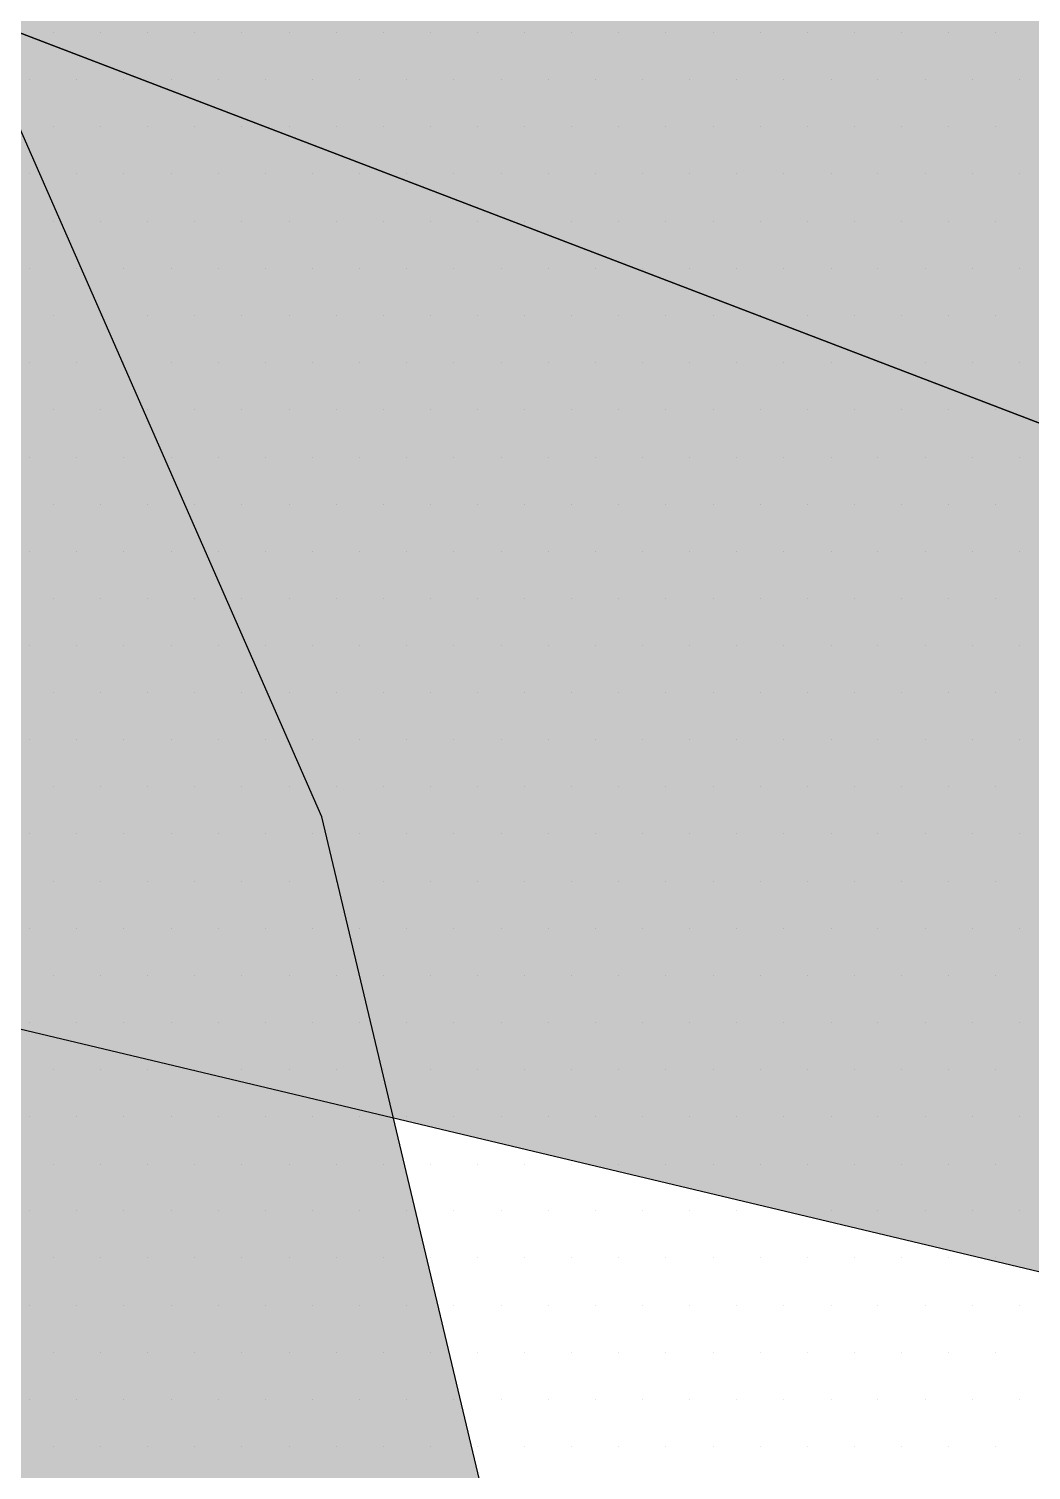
# Model space of a CAD drawing. Header units: metres. Extents: x 9606 to 9900, y 4805 to 4952.
# Drawn here: x 9832.6993 to 9832.9335, y 4845.6291 to 4845.9657 of the extents above; entities that cross this region are included whole.
import ezdxf

# ---------------------------------------------------------------- set-up
doc = ezdxf.new("R2010")
doc.units = ezdxf.units.M
doc.header["$LTSCALE"] = 2
doc.linetypes.add('CACHEX2', pattern=[0.75, 0.5, -0.25])
for name, color, linetype in [('CARTOUCHE', 7, 'Continuous'), ('LOGO', 4, 'Continuous'), ('rosace', 7, 'Continuous')]:
    doc.layers.add(name, color=color, linetype=linetype)

# ---------------------------------------------------------------- blocks, each defined once
blk = doc.blocks.new('A$C715108E3')
at = {"layer": 'LOGO', "color": 131}
for p, q in [((-4.929, -13.3309), (-4.929, -13.3309)), ((-4.8369, -13.3309), (-4.8369, -13.3309)), ((-4.7449, -13.3309), (-4.7449, -13.3309)), ((-4.6537, -13.3309), (-4.6537, -13.3309)), ((-4.562, -13.3309), (-4.562, -13.3309)), ((-4.47, -13.3309), (-4.47, -13.3309)), ((-4.3783, -13.3309), (-4.3783, -13.3309)), ((-4.2867, -13.3309), (-4.2867, -13.3309)), ((-4.1947, -13.3309), (-4.1947, -13.3309)), ((-4.1036, -13.3309), (-4.1036, -13.3309)), ((-4.0116, -13.3309), (-4.0116, -13.3309)), ((-3.9196, -13.3309), (-3.9196, -13.3309)), ((-3.8283, -13.3309), (-3.8283, -13.3309)), ((-3.7363, -13.3309), (-3.7363, -13.3309)), ((-3.6444, -13.3309), (-3.6444, -13.3309)), ((-3.5526, -13.3309), (-3.5526, -13.3309)), ((-3.4611, -13.3309), (-3.4611, -13.3309)), ((-3.3693, -13.3309), (-3.3693, -13.3309)), ((-3.2775, -13.3309), (-3.2775, -13.3309)), ((-3.186, -13.3309), (-3.186, -13.3309)), ((-3.0942, -13.3309), (-3.0942, -13.3309)), ((-4.9745, -13.4233), (-4.9745, -13.4233)), ((-4.8829, -13.4233), (-4.8829, -13.4233)), ((-4.7914, -13.4233), (-4.7914, -13.4233)), ((-4.6994, -13.4233), (-4.6994, -13.4233)), ((-4.6077, -13.4233), (-4.6077, -13.4233)), ((-4.5161, -13.4233), (-4.5161, -13.4233)), ((-4.4245, -13.4233), (-4.4245, -13.4233)), ((-4.3324, -13.4233), (-4.3324, -13.4233)), ((-4.2412, -13.4233), (-4.2412, -13.4233)), ((-4.1491, -13.4233), (-4.1491, -13.4233)), ((-4.0571, -13.4233), (-4.0571, -13.4233)), ((-3.9659, -13.4233), (-3.9659, -13.4233)), ((-3.8738, -13.4233), (-3.8738, -13.4233)), ((-3.782, -13.4233), (-3.782, -13.4233)), ((-3.6905, -13.4233), (-3.6905, -13.4233)), ((-3.5987, -13.4233), (-3.5987, -13.4233)), ((-3.5069, -13.4233), (-3.5069, -13.4233)), ((-3.415, -13.4233), (-3.415, -13.4233)), ((-3.3236, -13.4233), (-3.3236, -13.4233)), ((-3.2318, -13.4233), (-3.2318, -13.4233)), ((-3.1399, -13.4233), (-3.1399, -13.4233)), ((-3.0485, -13.4233), (-3.0485, -13.4233)), ((-4.929, -13.5146), (-4.929, -13.5146)), ((-4.8369, -13.5146), (-4.8369, -13.5146)), ((-4.7449, -13.5146), (-4.7449, -13.5146)), ((-4.6537, -13.5146), (-4.6537, -13.5146)), ((-4.562, -13.5146), (-4.562, -13.5146)), ((-4.47, -13.5146), (-4.47, -13.5146)), ((-4.3783, -13.5146), (-4.3783, -13.5146)), ((-4.2867, -13.5146), (-4.2867, -13.5146)), ((-4.1947, -13.5146), (-4.1947, -13.5146)), ((-4.1036, -13.5146), (-4.1036, -13.5146)), ((-4.0116, -13.5146), (-4.0116, -13.5146)), ((-3.9196, -13.5146), (-3.9196, -13.5146)), ((-3.8283, -13.5146), (-3.8283, -13.5146)), ((-3.7363, -13.5146), (-3.7363, -13.5146)), ((-3.6444, -13.5146), (-3.6444, -13.5146)), ((-3.5526, -13.5146), (-3.5526, -13.5146)), ((-3.4611, -13.5146), (-3.4611, -13.5146)), ((-3.3693, -13.5146), (-3.3693, -13.5146)), ((-3.2775, -13.5146), (-3.2775, -13.5146)), ((-3.186, -13.5146), (-3.186, -13.5146)), ((-3.0942, -13.5146), (-3.0942, -13.5146)), ((-4.9745, -13.6058), (-4.9745, -13.6058)), ((-4.8829, -13.6058), (-4.8829, -13.6058)), ((-4.7914, -13.6058), (-4.7914, -13.6058)), ((-4.6994, -13.6058), (-4.6994, -13.6058)), ((-4.6077, -13.6058), (-4.6077, -13.6058)), ((-4.5161, -13.6058), (-4.5161, -13.6058)), ((-4.4245, -13.6058), (-4.4245, -13.6058)), ((-4.3324, -13.6058), (-4.3324, -13.6058)), ((-4.2412, -13.6058), (-4.2412, -13.6058)), ((-4.1491, -13.6058), (-4.1491, -13.6058)), ((-4.0571, -13.6058), (-4.0571, -13.6058)), ((-3.9659, -13.6058), (-3.9659, -13.6058)), ((-3.8738, -13.6058), (-3.8738, -13.6058)), ((-3.782, -13.6058), (-3.782, -13.6058)), ((-3.6905, -13.6058), (-3.6905, -13.6058)), ((-3.5987, -13.6058), (-3.5987, -13.6058)), ((-3.5069, -13.6058), (-3.5069, -13.6058)), ((-3.415, -13.6058), (-3.415, -13.6058)), ((-3.3236, -13.6058), (-3.3236, -13.6058)), ((-3.2318, -13.6058), (-3.2318, -13.6058)), ((-3.1399, -13.6058), (-3.1399, -13.6058)), ((-3.0485, -13.6058), (-3.0485, -13.6058)), ((-4.929, -13.6984), (-4.929, -13.6984)), ((-4.8369, -13.6984), (-4.8369, -13.6984)), ((-4.7449, -13.6984), (-4.7449, -13.6984)), ((-4.6537, -13.6984), (-4.6537, -13.6984)), ((-4.562, -13.6984), (-4.562, -13.6984)), ((-4.47, -13.6984), (-4.47, -13.6984)), ((-4.3783, -13.6984), (-4.3783, -13.6984)), ((-4.2867, -13.6984), (-4.2867, -13.6984)), ((-4.1947, -13.6984), (-4.1947, -13.6984)), ((-4.1036, -13.6984), (-4.1036, -13.6984)), ((-4.0116, -13.6984), (-4.0116, -13.6984)), ((-3.9196, -13.6984), (-3.9196, -13.6984)), ((-3.8283, -13.6984), (-3.8283, -13.6984)), ((-3.7363, -13.6984), (-3.7363, -13.6984)), ((-3.6444, -13.6984), (-3.6444, -13.6984)), ((-3.5526, -13.6984), (-3.5526, -13.6984)), ((-3.4611, -13.6984), (-3.4611, -13.6984)), ((-3.3693, -13.6984), (-3.3693, -13.6984)), ((-3.2775, -13.6984), (-3.2775, -13.6984)), ((-3.186, -13.6984), (-3.186, -13.6984)), ((-3.0942, -13.6984), (-3.0942, -13.6984)), ((-4.9745, -13.7897), (-4.9745, -13.7897)), ((-4.8829, -13.7897), (-4.8829, -13.7897)), ((-4.7914, -13.7897), (-4.7914, -13.7897)), ((-4.6994, -13.7897), (-4.6994, -13.7897)), ((-4.6077, -13.7897), (-4.6077, -13.7897)), ((-4.5161, -13.7897), (-4.5161, -13.7897)), ((-4.4245, -13.7897), (-4.4245, -13.7897)), ((-4.3324, -13.7897), (-4.3324, -13.7897)), ((-4.2412, -13.7897), (-4.2412, -13.7897)), ((-4.1491, -13.7897), (-4.1491, -13.7897)), ((-4.0571, -13.7897), (-4.0571, -13.7897)), ((-3.9659, -13.7897), (-3.9659, -13.7897)), ((-3.8738, -13.7897), (-3.8738, -13.7897)), ((-3.782, -13.7897), (-3.782, -13.7897)), ((-3.6905, -13.7897), (-3.6905, -13.7897)), ((-3.5987, -13.7897), (-3.5987, -13.7897)), ((-3.5069, -13.7897), (-3.5069, -13.7897)), ((-3.415, -13.7897), (-3.415, -13.7897)), ((-3.3236, -13.7897), (-3.3236, -13.7897)), ((-3.2318, -13.7897), (-3.2318, -13.7897)), ((-3.1399, -13.7897), (-3.1399, -13.7897)), ((-3.0485, -13.7897), (-3.0485, -13.7897)), ((-4.929, -13.8809), (-4.929, -13.8809)), ((-4.8369, -13.8809), (-4.8369, -13.8809)), ((-4.7449, -13.8809), (-4.7449, -13.8809)), ((-4.6537, -13.8809), (-4.6537, -13.8809)), ((-4.562, -13.8809), (-4.562, -13.8809)), ((-4.47, -13.8809), (-4.47, -13.8809)), ((-4.3783, -13.8809), (-4.3783, -13.8809)), ((-4.2867, -13.8809), (-4.2867, -13.8809)), ((-4.1947, -13.8809), (-4.1947, -13.8809)), ((-4.1036, -13.8809), (-4.1036, -13.8809)), ((-4.0116, -13.8809), (-4.0116, -13.8809)), ((-3.9196, -13.8809), (-3.9196, -13.8809)), ((-3.8283, -13.8809), (-3.8283, -13.8809)), ((-3.7363, -13.8809), (-3.7363, -13.8809)), ((-3.6444, -13.8809), (-3.6444, -13.8809)), ((-3.5526, -13.8809), (-3.5526, -13.8809)), ((-3.4611, -13.8809), (-3.4611, -13.8809)), ((-3.3693, -13.8809), (-3.3693, -13.8809)), ((-3.2775, -13.8809), (-3.2775, -13.8809)), ((-3.186, -13.8809), (-3.186, -13.8809)), ((-3.0942, -13.8809), (-3.0942, -13.8809)), ((-4.9745, -13.9735), (-4.9745, -13.9735)), ((-4.8829, -13.9735), (-4.8829, -13.9735)), ((-4.7914, -13.9735), (-4.7914, -13.9735)), ((-4.6994, -13.9735), (-4.6994, -13.9735)), ((-4.6077, -13.9735), (-4.6077, -13.9735)), ((-4.5161, -13.9735), (-4.5161, -13.9735)), ((-4.4245, -13.9735), (-4.4245, -13.9735)), ((-4.3324, -13.9735), (-4.3324, -13.9735)), ((-4.2412, -13.9735), (-4.2412, -13.9735)), ((-4.1491, -13.9735), (-4.1491, -13.9735)), ((-4.0571, -13.9735), (-4.0571, -13.9735)), ((-3.9659, -13.9735), (-3.9659, -13.9735)), ((-3.8738, -13.9735), (-3.8738, -13.9735)), ((-3.782, -13.9735), (-3.782, -13.9735)), ((-3.6905, -13.9735), (-3.6905, -13.9735)), ((-3.5987, -13.9735), (-3.5987, -13.9735)), ((-3.5069, -13.9735), (-3.5069, -13.9735)), ((-3.415, -13.9735), (-3.415, -13.9735)), ((-3.3236, -13.9735), (-3.3236, -13.9735)), ((-3.2318, -13.9735), (-3.2318, -13.9735)), ((-3.1399, -13.9735), (-3.1399, -13.9735)), ((-3.0485, -13.9735), (-3.0485, -13.9735)), ((-4.929, -14.065), (-4.929, -14.065)), ((-4.8369, -14.065), (-4.8369, -14.065)), ((-4.7449, -14.065), (-4.7449, -14.065)), ((-4.6537, -14.065), (-4.6537, -14.065)), ((-4.562, -14.065), (-4.562, -14.065)), ((-4.47, -14.065), (-4.47, -14.065)), ((-4.3783, -14.065), (-4.3783, -14.065)), ((-4.2867, -14.065), (-4.2867, -14.065)), ((-4.1947, -14.065), (-4.1947, -14.065)), ((-4.1036, -14.065), (-4.1036, -14.065)), ((-4.0116, -14.065), (-4.0116, -14.065)), ((-3.9196, -14.065), (-3.9196, -14.065)), ((-3.8283, -14.065), (-3.8283, -14.065)), ((-3.7363, -14.065), (-3.7363, -14.065)), ((-3.6444, -14.065), (-3.6444, -14.065)), ((-3.5526, -14.065), (-3.5526, -14.065)), ((-3.4611, -14.065), (-3.4611, -14.065)), ((-3.3693, -14.065), (-3.3693, -14.065)), ((-3.2775, -14.065), (-3.2775, -14.065)), ((-3.186, -14.065), (-3.186, -14.065)), ((-3.0942, -14.065), (-3.0942, -14.065)), ((-4.9745, -14.1574), (-4.9745, -14.1574)), ((-4.8829, -14.1574), (-4.8829, -14.1574)), ((-4.7914, -14.1574), (-4.7914, -14.1574)), ((-4.6994, -14.1574), (-4.6994, -14.1574)), ((-4.6077, -14.1574), (-4.6077, -14.1574)), ((-4.5161, -14.1574), (-4.5161, -14.1574)), ((-4.4245, -14.1574), (-4.4245, -14.1574)), ((-4.3324, -14.1574), (-4.3324, -14.1574)), ((-4.2412, -14.1574), (-4.2412, -14.1574)), ((-4.1491, -14.1574), (-4.1491, -14.1574)), ((-4.0571, -14.1574), (-4.0571, -14.1574)), ((-3.9659, -14.1574), (-3.9659, -14.1574)), ((-3.8738, -14.1574), (-3.8738, -14.1574)), ((-3.782, -14.1574), (-3.782, -14.1574)), ((-3.6905, -14.1574), (-3.6905, -14.1574)), ((-3.5987, -14.1574), (-3.5987, -14.1574)), ((-3.5069, -14.1574), (-3.5069, -14.1574)), ((-3.415, -14.1574), (-3.415, -14.1574)), ((-3.3236, -14.1574), (-3.3236, -14.1574)), ((-3.2318, -14.1574), (-3.2318, -14.1574)), ((-3.1399, -14.1574), (-3.1399, -14.1574)), ((-3.0485, -14.1574), (-3.0485, -14.1574)), ((-4.929, -14.2488), (-4.929, -14.2488)), ((-4.8369, -14.2488), (-4.8369, -14.2488)), ((-4.7449, -14.2488), (-4.7449, -14.2488)), ((-4.6537, -14.2488), (-4.6537, -14.2488)), ((-4.562, -14.2488), (-4.562, -14.2488)), ((-4.47, -14.2488), (-4.47, -14.2488)), ((-4.3783, -14.2488), (-4.3783, -14.2488)), ((-4.2867, -14.2488), (-4.2867, -14.2488)), ((-4.1947, -14.2488), (-4.1947, -14.2488)), ((-4.1036, -14.2488), (-4.1036, -14.2488)), ((-4.0116, -14.2488), (-4.0116, -14.2488)), ((-3.9196, -14.2488), (-3.9196, -14.2488)), ((-3.8283, -14.2488), (-3.8283, -14.2488)), ((-3.7363, -14.2488), (-3.7363, -14.2488)), ((-3.6444, -14.2488), (-3.6444, -14.2488)), ((-3.5526, -14.2488), (-3.5526, -14.2488)), ((-3.4611, -14.2488), (-3.4611, -14.2488)), ((-3.3693, -14.2488), (-3.3693, -14.2488)), ((-3.2775, -14.2488), (-3.2775, -14.2488)), ((-3.186, -14.2488), (-3.186, -14.2488)), ((-3.0942, -14.2488), (-3.0942, -14.2488)), ((-4.9745, -14.3401), (-4.9745, -14.3401)), ((-4.8829, -14.3401), (-4.8829, -14.3401)), ((-4.7914, -14.3401), (-4.7914, -14.3401)), ((-4.6994, -14.3401), (-4.6994, -14.3401)), ((-4.6077, -14.3401), (-4.6077, -14.3401)), ((-4.5161, -14.3401), (-4.5161, -14.3401)), ((-4.4245, -14.3401), (-4.4245, -14.3401)), ((-4.3324, -14.3401), (-4.3324, -14.3401)), ((-4.2412, -14.3401), (-4.2412, -14.3401)), ((-4.1491, -14.3401), (-4.1491, -14.3401)), ((-4.0571, -14.3401), (-4.0571, -14.3401)), ((-3.9659, -14.3401), (-3.9659, -14.3401)), ((-3.8738, -14.3401), (-3.8738, -14.3401)), ((-3.782, -14.3401), (-3.782, -14.3401)), ((-3.6905, -14.3401), (-3.6905, -14.3401)), ((-3.5987, -14.3401), (-3.5987, -14.3401)), ((-3.5069, -14.3401), (-3.5069, -14.3401)), ((-3.415, -14.3401), (-3.415, -14.3401)), ((-3.3236, -14.3401), (-3.3236, -14.3401)), ((-3.2318, -14.3401), (-3.2318, -14.3401)), ((-3.1399, -14.3401), (-3.1399, -14.3401)), ((-3.0485, -14.3401), (-3.0485, -14.3401)), ((-4.929, -14.4325), (-4.929, -14.4325)), ((-4.8369, -14.4325), (-4.8369, -14.4325)), ((-4.7449, -14.4325), (-4.7449, -14.4325)), ((-4.6537, -14.4325), (-4.6537, -14.4325)), ((-4.562, -14.4325), (-4.562, -14.4325)), ((-4.47, -14.4325), (-4.47, -14.4325)), ((-4.3783, -14.4325), (-4.3783, -14.4325)), ((-4.2867, -14.4325), (-4.2867, -14.4325)), ((-4.1947, -14.4325), (-4.1947, -14.4325)), ((-4.1036, -14.4325), (-4.1036, -14.4325)), ((-4.0116, -14.4325), (-4.0116, -14.4325)), ((-3.9196, -14.4325), (-3.9196, -14.4325)), ((-3.8283, -14.4325), (-3.8283, -14.4325)), ((-3.7363, -14.4325), (-3.7363, -14.4325)), ((-3.6444, -14.4325), (-3.6444, -14.4325)), ((-3.5526, -14.4325), (-3.5526, -14.4325)), ((-3.4611, -14.4325), (-3.4611, -14.4325)), ((-3.3693, -14.4325), (-3.3693, -14.4325)), ((-3.2775, -14.4325), (-3.2775, -14.4325)), ((-3.186, -14.4325), (-3.186, -14.4325)), ((-3.0942, -14.4325), (-3.0942, -14.4325)), ((-4.9745, -14.5238), (-4.9745, -14.5238)), ((-4.8829, -14.5238), (-4.8829, -14.5238)), ((-4.7914, -14.5238), (-4.7914, -14.5238)), ((-4.6994, -14.5238), (-4.6994, -14.5238)), ((-4.6077, -14.5238), (-4.6077, -14.5238)), ((-4.5161, -14.5238), (-4.5161, -14.5238)), ((-4.4245, -14.5238), (-4.4245, -14.5238)), ((-4.3324, -14.5238), (-4.3324, -14.5238)), ((-4.2412, -14.5238), (-4.2412, -14.5238)), ((-4.1491, -14.5238), (-4.1491, -14.5238)), ((-4.0571, -14.5238), (-4.0571, -14.5238)), ((-3.9659, -14.5238), (-3.9659, -14.5238)), ((-3.8738, -14.5238), (-3.8738, -14.5238)), ((-3.782, -14.5238), (-3.782, -14.5238)), ((-3.6905, -14.5238), (-3.6905, -14.5238)), ((-3.5987, -14.5238), (-3.5987, -14.5238)), ((-3.5069, -14.5238), (-3.5069, -14.5238)), ((-3.415, -14.5238), (-3.415, -14.5238)), ((-3.3236, -14.5238), (-3.3236, -14.5238)), ((-3.2318, -14.5238), (-3.2318, -14.5238)), ((-3.1399, -14.5238), (-3.1399, -14.5238)), ((-3.0485, -14.5238), (-3.0485, -14.5238)), ((-4.929, -14.6152), (-4.929, -14.6152)), ((-4.8369, -14.6152), (-4.8369, -14.6152)), ((-4.7449, -14.6152), (-4.7449, -14.6152)), ((-4.6537, -14.6152), (-4.6537, -14.6152)), ((-4.562, -14.6152), (-4.562, -14.6152)), ((-4.47, -14.6152), (-4.47, -14.6152)), ((-4.3783, -14.6152), (-4.3783, -14.6152)), ((-4.2867, -14.6152), (-4.2867, -14.6152)), ((-4.1947, -14.6152), (-4.1947, -14.6152)), ((-4.1036, -14.6152), (-4.1036, -14.6152)), ((-4.0116, -14.6152), (-4.0116, -14.6152)), ((-3.9196, -14.6152), (-3.9196, -14.6152)), ((-3.8283, -14.6152), (-3.8283, -14.6152)), ((-3.7363, -14.6152), (-3.7363, -14.6152)), ((-3.6444, -14.6152), (-3.6444, -14.6152)), ((-3.5526, -14.6152), (-3.5526, -14.6152)), ((-3.4611, -14.6152), (-3.4611, -14.6152)), ((-3.3693, -14.6152), (-3.3693, -14.6152)), ((-3.2775, -14.6152), (-3.2775, -14.6152)), ((-3.186, -14.6152), (-3.186, -14.6152)), ((-3.0942, -14.6152), (-3.0942, -14.6152)), ((-4.9745, -14.7076), (-4.9745, -14.7076)), ((-4.8829, -14.7076), (-4.8829, -14.7076)), ((-4.7914, -14.7076), (-4.7914, -14.7076)), ((-4.6994, -14.7076), (-4.6994, -14.7076)), ((-4.6077, -14.7076), (-4.6077, -14.7076)), ((-4.5161, -14.7076), (-4.5161, -14.7076)), ((-4.4245, -14.7076), (-4.4245, -14.7076)), ((-4.3324, -14.7076), (-4.3324, -14.7076)), ((-4.2412, -14.7076), (-4.2412, -14.7076)), ((-4.1491, -14.7076), (-4.1491, -14.7076)), ((-4.0571, -14.7076), (-4.0571, -14.7076)), ((-3.9659, -14.7076), (-3.9659, -14.7076)), ((-3.8738, -14.7076), (-3.8738, -14.7076)), ((-3.782, -14.7076), (-3.782, -14.7076)), ((-3.6905, -14.7076), (-3.6905, -14.7076)), ((-3.5987, -14.7076), (-3.5987, -14.7076)), ((-3.5069, -14.7076), (-3.5069, -14.7076)), ((-3.415, -14.7076), (-3.415, -14.7076)), ((-3.3236, -14.7076), (-3.3236, -14.7076)), ((-3.2318, -14.7076), (-3.2318, -14.7076)), ((-3.1399, -14.7076), (-3.1399, -14.7076)), ((-3.0485, -14.7076), (-3.0485, -14.7076)), ((-4.929, -14.7991), (-4.929, -14.7991)), ((-4.8369, -14.7991), (-4.8369, -14.7991)), ((-4.7449, -14.7991), (-4.7449, -14.7991)), ((-4.6537, -14.7991), (-4.6537, -14.7991)), ((-4.562, -14.7991), (-4.562, -14.7991)), ((-4.47, -14.7991), (-4.47, -14.7991)), ((-4.3783, -14.7991), (-4.3783, -14.7991)), ((-4.2867, -14.7991), (-4.2867, -14.7991)), ((-4.1947, -14.7991), (-4.1947, -14.7991)), ((-4.1036, -14.7991), (-4.1036, -14.7991)), ((-4.0116, -14.7991), (-4.0116, -14.7991)), ((-3.9196, -14.7991), (-3.9196, -14.7991)), ((-3.8283, -14.7991), (-3.8283, -14.7991)), ((-3.7363, -14.7991), (-3.7363, -14.7991)), ((-3.6444, -14.7991), (-3.6444, -14.7991)), ((-3.5526, -14.7991), (-3.5526, -14.7991)), ((-3.4611, -14.7991), (-3.4611, -14.7991)), ((-3.3693, -14.7991), (-3.3693, -14.7991)), ((-3.2775, -14.7991), (-3.2775, -14.7991)), ((-3.186, -14.7991), (-3.186, -14.7991)), ((-3.0942, -14.7991), (-3.0942, -14.7991)), ((-4.9745, -14.8905), (-4.9745, -14.8905)), ((-4.8829, -14.8905), (-4.8829, -14.8905)), ((-4.7914, -14.8905), (-4.7914, -14.8905)), ((-4.6994, -14.8905), (-4.6994, -14.8905)), ((-4.6077, -14.8905), (-4.6077, -14.8905)), ((-4.5161, -14.8905), (-4.5161, -14.8905)), ((-4.4245, -14.8905), (-4.4245, -14.8905)), ((-4.3324, -14.8905), (-4.3324, -14.8905)), ((-4.2412, -14.8905), (-4.2412, -14.8905)), ((-4.1491, -14.8905), (-4.1491, -14.8905)), ((-4.0571, -14.8905), (-4.0571, -14.8905)), ((-3.9659, -14.8905), (-3.9659, -14.8905)), ((-3.8738, -14.8905), (-3.8738, -14.8905)), ((-3.782, -14.8905), (-3.782, -14.8905)), ((-3.6905, -14.8905), (-3.6905, -14.8905)), ((-3.5987, -14.8905), (-3.5987, -14.8905)), ((-3.5069, -14.8905), (-3.5069, -14.8905)), ((-3.415, -14.8905), (-3.415, -14.8905)), ((-3.3236, -14.8905), (-3.3236, -14.8905)), ((-3.2318, -14.8905), (-3.2318, -14.8905)), ((-3.1399, -14.8905), (-3.1399, -14.8905)), ((-3.0485, -14.8905), (-3.0485, -14.8905)), ((-4.929, -14.9827), (-4.929, -14.9827)), ((-4.8369, -14.9827), (-4.8369, -14.9827)), ((-4.7449, -14.9827), (-4.7449, -14.9827)), ((-4.6537, -14.9827), (-4.6537, -14.9827)), ((-4.562, -14.9827), (-4.562, -14.9827)), ((-4.47, -14.9827), (-4.47, -14.9827)), ((-4.3783, -14.9827), (-4.3783, -14.9827)), ((-4.2867, -14.9827), (-4.2867, -14.9827)), ((-4.1947, -14.9827), (-4.1947, -14.9827)), ((-4.1036, -14.9827), (-4.1036, -14.9827)), ((-4.0116, -14.9827), (-4.0116, -14.9827)), ((-3.9196, -14.9827), (-3.9196, -14.9827)), ((-3.8283, -14.9827), (-3.8283, -14.9827)), ((-3.7363, -14.9827), (-3.7363, -14.9827)), ((-3.6444, -14.9827), (-3.6444, -14.9827)), ((-3.5526, -14.9827), (-3.5526, -14.9827)), ((-3.4611, -14.9827), (-3.4611, -14.9827)), ((-3.3693, -14.9827), (-3.3693, -14.9827)), ((-3.2775, -14.9827), (-3.2775, -14.9827)), ((-3.186, -14.9827), (-3.186, -14.9827)), ((-3.0942, -14.9827), (-3.0942, -14.9827)), ((-4.9745, -15.0742), (-4.9745, -15.0742)), ((-4.8829, -15.0742), (-4.8829, -15.0742)), ((-4.7914, -15.0742), (-4.7914, -15.0742)), ((-4.6994, -15.0742), (-4.6994, -15.0742)), ((-4.6077, -15.0742), (-4.6077, -15.0742)), ((-4.5161, -15.0742), (-4.5161, -15.0742)), ((-4.4245, -15.0742), (-4.4245, -15.0742)), ((-4.3324, -15.0742), (-4.3324, -15.0742)), ((-4.2412, -15.0742), (-4.2412, -15.0742)), ((-4.1491, -15.0742), (-4.1491, -15.0742)), ((-4.0571, -15.0742), (-4.0571, -15.0742)), ((-3.9659, -15.0742), (-3.9659, -15.0742)), ((-3.8738, -15.0742), (-3.8738, -15.0742)), ((-3.782, -15.0742), (-3.782, -15.0742)), ((-3.6905, -15.0742), (-3.6905, -15.0742)), ((-3.5987, -15.0742), (-3.5987, -15.0742)), ((-3.5069, -15.0742), (-3.5069, -15.0742)), ((-3.415, -15.0742), (-3.415, -15.0742)), ((-3.3236, -15.0742), (-3.3236, -15.0742)), ((-3.2318, -15.0742), (-3.2318, -15.0742)), ((-3.1399, -15.0742), (-3.1399, -15.0742)), ((-3.0485, -15.0742), (-3.0485, -15.0742)), ((-4.929, -15.1655), (-4.929, -15.1655)), ((-4.8369, -15.1655), (-4.8369, -15.1655)), ((-4.7449, -15.1655), (-4.7449, -15.1655)), ((-4.6537, -15.1655), (-4.6537, -15.1655)), ((-4.562, -15.1655), (-4.562, -15.1655)), ((-4.47, -15.1655), (-4.47, -15.1655)), ((-4.3783, -15.1655), (-4.3783, -15.1655)), ((-4.2867, -15.1655), (-4.2867, -15.1655)), ((-4.1947, -15.1655), (-4.1947, -15.1655)), ((-4.1036, -15.1655), (-4.1036, -15.1655)), ((-4.0116, -15.1655), (-4.0116, -15.1655)), ((-3.9196, -15.1655), (-3.9196, -15.1655)), ((-3.8283, -15.1655), (-3.8283, -15.1655)), ((-3.7363, -15.1655), (-3.7363, -15.1655)), ((-3.6444, -15.1655), (-3.6444, -15.1655)), ((-3.5526, -15.1655), (-3.5526, -15.1655)), ((-3.4611, -15.1655), (-3.4611, -15.1655)), ((-3.3693, -15.1655), (-3.3693, -15.1655)), ((-3.2775, -15.1655), (-3.2775, -15.1655)), ((-3.186, -15.1655), (-3.186, -15.1655)), ((-3.0942, -15.1655), (-3.0942, -15.1655)), ((-4.9745, -15.2579), (-4.9745, -15.2579)), ((-4.8829, -15.2579), (-4.8829, -15.2579)), ((-4.7914, -15.2579), (-4.7914, -15.2579)), ((-4.6994, -15.2579), (-4.6994, -15.2579)), ((-4.6077, -15.2579), (-4.6077, -15.2579)), ((-4.5161, -15.2579), (-4.5161, -15.2579)), ((-4.4245, -15.2579), (-4.4245, -15.2579)), ((-4.3324, -15.2579), (-4.3324, -15.2579)), ((-4.2412, -15.2579), (-4.2412, -15.2579)), ((-4.1491, -15.2579), (-4.1491, -15.2579)), ((-4.0571, -15.2579), (-4.0571, -15.2579)), ((-3.9659, -15.2579), (-3.9659, -15.2579)), ((-3.8738, -15.2579), (-3.8738, -15.2579)), ((-3.782, -15.2579), (-3.782, -15.2579)), ((-3.6905, -15.2579), (-3.6905, -15.2579)), ((-3.5987, -15.2579), (-3.5987, -15.2579)), ((-3.5069, -15.2579), (-3.5069, -15.2579)), ((-3.415, -15.2579), (-3.415, -15.2579)), ((-3.3236, -15.2579), (-3.3236, -15.2579)), ((-3.2318, -15.2579), (-3.2318, -15.2579)), ((-3.1399, -15.2579), (-3.1399, -15.2579)), ((-3.0485, -15.2579), (-3.0485, -15.2579)), ((-4.929, -15.3493), (-4.929, -15.3493)), ((-4.8369, -15.3493), (-4.8369, -15.3493)), ((-4.7449, -15.3493), (-4.7449, -15.3493)), ((-4.6537, -15.3493), (-4.6537, -15.3493)), ((-4.562, -15.3493), (-4.562, -15.3493)), ((-4.47, -15.3493), (-4.47, -15.3493)), ((-4.3783, -15.3493), (-4.3783, -15.3493)), ((-4.2867, -15.3493), (-4.2867, -15.3493)), ((-4.1947, -15.3493), (-4.1947, -15.3493)), ((-4.1036, -15.3493), (-4.1036, -15.3493)), ((-4.0116, -15.3493), (-4.0116, -15.3493)), ((-3.9196, -15.3493), (-3.9196, -15.3493)), ((-3.8283, -15.3493), (-3.8283, -15.3493)), ((-3.7363, -15.3493), (-3.7363, -15.3493)), ((-3.6444, -15.3493), (-3.6444, -15.3493)), ((-3.5526, -15.3493), (-3.5526, -15.3493)), ((-3.4611, -15.3493), (-3.4611, -15.3493)), ((-3.3693, -15.3493), (-3.3693, -15.3493)), ((-3.2775, -15.3493), (-3.2775, -15.3493)), ((-3.186, -15.3493), (-3.186, -15.3493)), ((-3.0942, -15.3493), (-3.0942, -15.3493)), ((-4.9745, -15.4406), (-4.9745, -15.4406)), ((-4.8829, -15.4406), (-4.8829, -15.4406)), ((-4.7914, -15.4406), (-4.7914, -15.4406)), ((-4.6994, -15.4406), (-4.6994, -15.4406)), ((-4.6077, -15.4406), (-4.6077, -15.4406)), ((-4.5161, -15.4406), (-4.5161, -15.4406)), ((-4.4245, -15.4406), (-4.4245, -15.4406)), ((-4.3324, -15.4406), (-4.3324, -15.4406)), ((-4.2412, -15.4406), (-4.2412, -15.4406)), ((-4.1491, -15.4406), (-4.1491, -15.4406)), ((-4.0571, -15.4406), (-4.0571, -15.4406)), ((-3.9659, -15.4406), (-3.9659, -15.4406)), ((-3.8738, -15.4406), (-3.8738, -15.4406)), ((-3.782, -15.4406), (-3.782, -15.4406)), ((-3.6905, -15.4406), (-3.6905, -15.4406)), ((-3.5987, -15.4406), (-3.5987, -15.4406)), ((-3.5069, -15.4406), (-3.5069, -15.4406)), ((-3.415, -15.4406), (-3.415, -15.4406)), ((-3.3236, -15.4406), (-3.3236, -15.4406)), ((-3.2318, -15.4406), (-3.2318, -15.4406)), ((-3.1399, -15.4406), (-3.1399, -15.4406)), ((-3.0485, -15.4406), (-3.0485, -15.4406)), ((-4.929, -15.5332), (-4.929, -15.5332)), ((-4.8369, -15.5332), (-4.8369, -15.5332)), ((-4.7449, -15.5332), (-4.7449, -15.5332)), ((-4.6537, -15.5332), (-4.6537, -15.5332)), ((-4.562, -15.5332), (-4.562, -15.5332)), ((-4.47, -15.5332), (-4.47, -15.5332)), ((-4.3783, -15.5332), (-4.3783, -15.5332)), ((-4.2867, -15.5332), (-4.2867, -15.5332)), ((-4.1947, -15.5332), (-4.1947, -15.5332)), ((-4.1036, -15.5332), (-4.1036, -15.5332)), ((-4.0116, -15.5332), (-4.0116, -15.5332)), ((-3.9196, -15.5332), (-3.9196, -15.5332)), ((-3.8283, -15.5332), (-3.8283, -15.5332)), ((-3.7363, -15.5332), (-3.7363, -15.5332)), ((-3.6444, -15.5332), (-3.6444, -15.5332)), ((-3.5526, -15.5332), (-3.5526, -15.5332)), ((-3.4611, -15.5332), (-3.4611, -15.5332)), ((-3.3693, -15.5332), (-3.3693, -15.5332)), ((-3.2775, -15.5332), (-3.2775, -15.5332)), ((-3.186, -15.5332), (-3.186, -15.5332)), ((-3.0942, -15.5332), (-3.0942, -15.5332)), ((-4.9745, -15.6246), (-4.9745, -15.6246)), ((-4.8829, -15.6246), (-4.8829, -15.6246)), ((-4.7914, -15.6246), (-4.7914, -15.6246)), ((-4.6994, -15.6246), (-4.6994, -15.6246)), ((-4.6077, -15.6246), (-4.6077, -15.6246)), ((-4.5161, -15.6246), (-4.5161, -15.6246)), ((-4.4245, -15.6246), (-4.4245, -15.6246)), ((-4.3324, -15.6246), (-4.3324, -15.6246)), ((-4.2412, -15.6246), (-4.2412, -15.6246)), ((-4.1491, -15.6246), (-4.1491, -15.6246)), ((-4.0571, -15.6246), (-4.0571, -15.6246)), ((-3.9659, -15.6246), (-3.9659, -15.6246)), ((-3.8738, -15.6246), (-3.8738, -15.6246)), ((-3.782, -15.6246), (-3.782, -15.6246)), ((-3.6905, -15.6246), (-3.6905, -15.6246)), ((-3.5987, -15.6246), (-3.5987, -15.6246)), ((-3.5069, -15.6246), (-3.5069, -15.6246)), ((-3.415, -15.6246), (-3.415, -15.6246)), ((-3.3236, -15.6246), (-3.3236, -15.6246)), ((-3.2318, -15.6246), (-3.2318, -15.6246)), ((-3.1399, -15.6246), (-3.1399, -15.6246)), ((-3.0485, -15.6246), (-3.0485, -15.6246)), ((-4.929, -15.7159), (-4.929, -15.7159)), ((-4.8369, -15.7159), (-4.8369, -15.7159)), ((-4.7449, -15.7159), (-4.7449, -15.7159)), ((-4.6537, -15.7159), (-4.6537, -15.7159)), ((-4.562, -15.7159), (-4.562, -15.7159)), ((-4.47, -15.7159), (-4.47, -15.7159)), ((-4.3783, -15.7159), (-4.3783, -15.7159)), ((-4.2867, -15.7159), (-4.2867, -15.7159)), ((-4.1947, -15.7159), (-4.1947, -15.7159)), ((-4.1036, -15.7159), (-4.1036, -15.7159)), ((-4.0116, -15.7159), (-4.0116, -15.7159)), ((-3.9196, -15.7159), (-3.9196, -15.7159)), ((-3.8283, -15.7159), (-3.8283, -15.7159)), ((-3.7363, -15.7159), (-3.7363, -15.7159)), ((-3.6444, -15.7159), (-3.6444, -15.7159)), ((-3.5526, -15.7159), (-3.5526, -15.7159)), ((-3.4611, -15.7159), (-3.4611, -15.7159)), ((-3.3693, -15.7159), (-3.3693, -15.7159)), ((-3.2775, -15.7159), (-3.2775, -15.7159)), ((-3.186, -15.7159), (-3.186, -15.7159)), ((-3.0942, -15.7159), (-3.0942, -15.7159)), ((-4.9745, -15.8083), (-4.9745, -15.8083)), ((-4.8829, -15.8083), (-4.8829, -15.8083)), ((-4.7914, -15.8083), (-4.7914, -15.8083)), ((-4.6994, -15.8083), (-4.6994, -15.8083)), ((-4.6077, -15.8083), (-4.6077, -15.8083)), ((-4.5161, -15.8083), (-4.5161, -15.8083)), ((-4.4245, -15.8083), (-4.4245, -15.8083)), ((-4.3324, -15.8083), (-4.3324, -15.8083)), ((-4.2412, -15.8083), (-4.2412, -15.8083)), ((-4.1491, -15.8083), (-4.1491, -15.8083)), ((-4.0571, -15.8083), (-4.0571, -15.8083)), ((-3.9659, -15.8083), (-3.9659, -15.8083)), ((-3.8738, -15.8083), (-3.8738, -15.8083)), ((-3.782, -15.8083), (-3.782, -15.8083)), ((-3.6905, -15.8083), (-3.6905, -15.8083)), ((-3.5987, -15.8083), (-3.5987, -15.8083)), ((-3.5069, -15.8083), (-3.5069, -15.8083)), ((-3.415, -15.8083), (-3.415, -15.8083)), ((-3.3236, -15.8083), (-3.3236, -15.8083)), ((-3.2318, -15.8083), (-3.2318, -15.8083)), ((-3.1399, -15.8083), (-3.1399, -15.8083)), ((-3.0485, -15.8083), (-3.0485, -15.8083)), ((-4.929, -15.8994), (-4.929, -15.8994)), ((-4.8369, -15.8994), (-4.8369, -15.8994)), ((-4.7449, -15.8994), (-4.7449, -15.8994)), ((-4.6537, -15.8994), (-4.6537, -15.8994)), ((-4.562, -15.8994), (-4.562, -15.8994)), ((-4.47, -15.8994), (-4.47, -15.8994)), ((-4.3783, -15.8994), (-4.3783, -15.8994)), ((-4.2867, -15.8994), (-4.2867, -15.8994)), ((-4.1947, -15.8994), (-4.1947, -15.8994)), ((-4.1036, -15.8994), (-4.1036, -15.8994)), ((-4.0116, -15.8994), (-4.0116, -15.8994)), ((-3.9196, -15.8994), (-3.9196, -15.8994)), ((-3.8283, -15.8994), (-3.8283, -15.8994)), ((-3.7363, -15.8994), (-3.7363, -15.8994)), ((-3.6444, -15.8994), (-3.6444, -15.8994)), ((-3.5526, -15.8994), (-3.5526, -15.8994)), ((-3.4611, -15.8994), (-3.4611, -15.8994)), ((-3.3693, -15.8994), (-3.3693, -15.8994)), ((-3.2775, -15.8994), (-3.2775, -15.8994)), ((-3.186, -15.8994), (-3.186, -15.8994)), ((-3.0942, -15.8994), (-3.0942, -15.8994)), ((-4.9745, -15.991), (-4.9745, -15.991)), ((-4.8829, -15.991), (-4.8829, -15.991)), ((-4.7914, -15.991), (-4.7914, -15.991)), ((-4.6994, -15.991), (-4.6994, -15.991)), ((-4.6077, -15.991), (-4.6077, -15.991)), ((-4.5161, -15.991), (-4.5161, -15.991)), ((-4.4245, -15.991), (-4.4245, -15.991)), ((-4.3324, -15.991), (-4.3324, -15.991)), ((-4.2412, -15.991), (-4.2412, -15.991)), ((-4.1491, -15.991), (-4.1491, -15.991)), ((-4.0571, -15.991), (-4.0571, -15.991)), ((-3.9659, -15.991), (-3.9659, -15.991)), ((-3.8738, -15.991), (-3.8738, -15.991)), ((-3.782, -15.991), (-3.782, -15.991)), ((-3.6905, -15.991), (-3.6905, -15.991)), ((-3.5987, -15.991), (-3.5987, -15.991)), ((-3.5069, -15.991), (-3.5069, -15.991)), ((-3.415, -15.991), (-3.415, -15.991)), ((-3.3236, -15.991), (-3.3236, -15.991)), ((-3.2318, -15.991), (-3.2318, -15.991)), ((-3.1399, -15.991), (-3.1399, -15.991)), ((-3.0485, -15.991), (-3.0485, -15.991)), ((-4.929, -16.0834), (-4.929, -16.0834)), ((-4.8369, -16.0834), (-4.8369, -16.0834)), ((-4.7449, -16.0834), (-4.7449, -16.0834)), ((-4.6537, -16.0834), (-4.6537, -16.0834)), ((-4.562, -16.0834), (-4.562, -16.0834)), ((-4.47, -16.0834), (-4.47, -16.0834)), ((-4.3783, -16.0834), (-4.3783, -16.0834)), ((-4.2867, -16.0834), (-4.2867, -16.0834)), ((-4.1947, -16.0834), (-4.1947, -16.0834)), ((-4.1036, -16.0834), (-4.1036, -16.0834)), ((-4.0116, -16.0834), (-4.0116, -16.0834)), ((-3.9196, -16.0834), (-3.9196, -16.0834)), ((-3.8283, -16.0834), (-3.8283, -16.0834)), ((-3.7363, -16.0834), (-3.7363, -16.0834)), ((-3.6444, -16.0834), (-3.6444, -16.0834)), ((-3.5526, -16.0834), (-3.5526, -16.0834)), ((-3.4611, -16.0834), (-3.4611, -16.0834)), ((-3.3693, -16.0834), (-3.3693, -16.0834)), ((-3.2775, -16.0834), (-3.2775, -16.0834)), ((-3.186, -16.0834), (-3.186, -16.0834)), ((-3.0942, -16.0834), (-3.0942, -16.0834))]:
    blk.add_line(p, q, dxfattribs=at)
blk = doc.blocks.new('A$C581E6685')
at = {"layer": 'rosace'}
for color, points in [(140, [(-45.3965, 37.4846), (-41.9745, 25.9278), (-41.7809, 23.8865), (-42.0615, 23.3525), (-44.9268, 21.9767), (-53.1072, 18.3767), (-40.8028, 21.6905), (-39.5666, 22.0268), (-38.2746, 22.2236), (-38.1337, 21.2132), (-33.6363, 11.1845), (-36.0802, 21.4612), (-37.3405, 24.3346), (-37.4251, 24.9804), (-36.9477, 25.4853), (-26.3566, 30.2032), (-37.8747, 26.8339), (-39.7286, 26.4119), (-40.3751, 26.6371), (-40.684, 26.8894)]), (32, [(-39.8519, 24.2064), (-37.1498, 25.5201), (-23.2602, 17.8548)]), (40, [(-39.8519, 24.2064), (-23.2602, 17.8548), (-38.5844, 21.5046)])]:
    blk.add_hatch(color=color, dxfattribs=at).paths.add_polyline_path(points)
at = {"layer": 'rosace', "color": 140}
blk.add_lwpolyline([(-45.3965, 37.4846), (-41.9745, 25.9278), (-41.7804, 23.8865), (-42.0615, 23.3525), (-44.9268, 21.9767), (-53.1072, 18.3767), (-40.8028, 21.6905), (-39.5666, 22.0268), (-38.2739, 22.2236), (-38.1337, 21.2132), (-33.6358, 11.1845), (-36.0802, 21.4612), (-37.3405, 24.3346), (-37.4251, 24.9804), (-36.9477, 25.4853), (-26.3566, 30.2032), (-37.8741, 26.8339), (-39.7286, 26.4119), (-40.3748, 26.6371), (-40.6836, 26.8894)], close=True, dxfattribs=at)
at = {"layer": 'rosace', "color": 32}
blk.add_lwpolyline([(-39.8519, 24.2064), (-37.1498, 25.5201), (-23.2602, 17.8559)], close=True, dxfattribs=at)
at = {"layer": 'rosace', "color": 40}
blk.add_lwpolyline([(-39.8519, 24.2064), (-23.2602, 17.8559), (-38.584, 21.5046)], close=True, dxfattribs=at)
at = {"layer": 'rosace', "color": 32, "linetype": 'CACHEX2', "ltscale": 1.5}
blk.add_ellipse((-38.0538, 23.8138), major_axis=(-19.0311, -3.534), ratio=0.590567, dxfattribs=at)
at = {"layer": 'rosace', "color": 32}
blk.add_ellipse((-37.6144, 23.8499), major_axis=(-13.5768, -4.2839), ratio=0.791971, dxfattribs=at)
at = {"layer": 'CARTOUCHE'}
blk.add_blockref('A$C715108E3', (-31.6739, 36.3189), dxfattribs=at)

msp = doc.modelspace()

# ---------------------------------------------------------------- linework, layer by layer
at = {"layer": 'CARTOUCHE'}
msp.add_rational_spline([(9829.64323, 4848.05468), (9829.64323, 4845.87645), (9829.64323, 4843.69822), (9829.64323, 4842.93022), (9830.41123, 4842.93022), (9839.51909, 4842.93022), (9848.62694, 4842.93022), (9849.39494, 4842.93022), (9849.39494, 4843.69822), (9849.39494, 4845.87645), (9849.39494, 4848.05468), (9849.39494, 4848.82268), (9848.62694, 4848.82268), (9839.51909, 4848.82268), (9830.41123, 4848.82268), (9829.64323, 4848.82268), (9829.64323, 4848.05468)], [1, 1, 1, 0.707106781187, 1, 1, 1, 0.707106781187, 1, 1, 1, 0.707106781187, 1, 1, 1, 0.707106781187, 1], degree=2, knots=[0, 0, 0, 1, 1, 2.570796, 2.570796, 3.570796, 3.570796, 5.141593, 5.141593, 6.141593, 6.141593, 7.712389, 7.712389, 8.712389, 8.712389, 10.283185, 10.283185, 10.283185], dxfattribs=at)

# ---------------------------------------------------------------- block references
at = {"layer": 'CARTOUCHE', "xscale": 0.12, "yscale": 0.12, "zscale": 0.12}
msp.add_blockref('A$C581E6685', (9837.09738, 4843.20633), dxfattribs=at)

doc.saveas('drawing.dxf')
